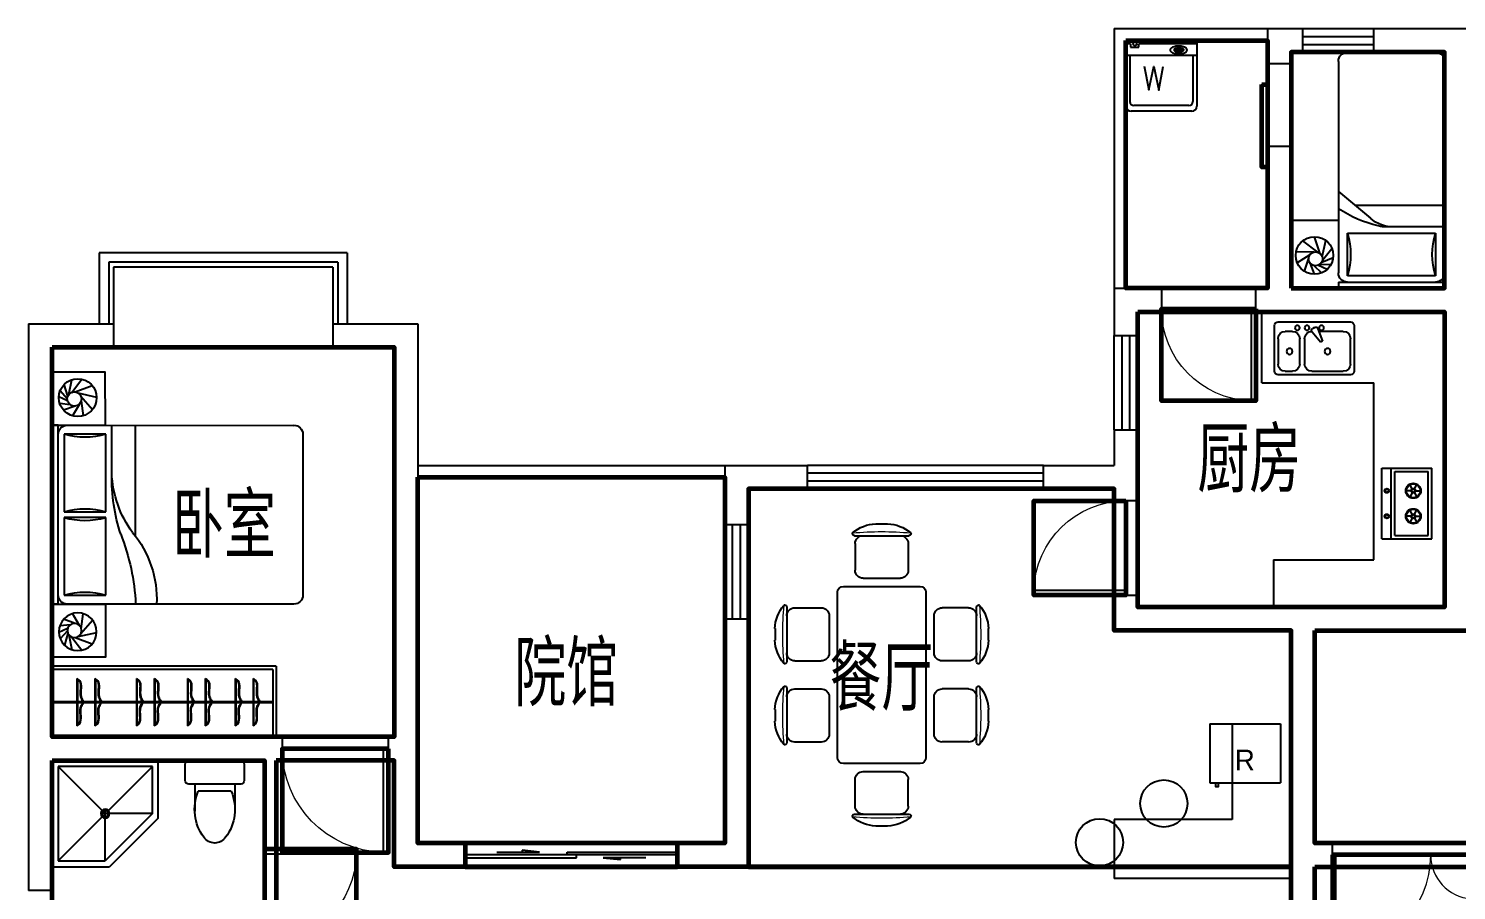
# Model space of a CAD drawing. Extents: x -634437 to -602837, y -712943 to -698043.
# Drawn here: x -633037 to -620937, y -705343 to -698043 of the extents above; entities that cross this region are included whole.
import ezdxf

# ---------------------------------------------------------------- set-up
doc = ezdxf.new("R2010")
doc.units = 0
doc.header["$LTSCALE"] = 1000
doc.header["$MEASUREMENT"] = 0
doc.layers.get('0').update_dxf_attribs({"linetype": 'CONTINUOUS'})
for name, color, linetype in [('F', 8, 'CONTINUOUS'), ('FURNITURE', 8, 'CONTINUOUS'), ('Furniture(家具)', 8, 'CONTINUOUS'), ('TOTHER', 223, 'CONTINUOUS'), ('WALL', 2, 'CONTINUOUS'), ('WINDOW', 4, 'CONTINUOUS'), ('房间名称', 7, 'CONTINUOUS')]:
    doc.layers.add(name, color=color, linetype=linetype)
for name, color, linetype, lineweight in [('GT_卧室', 1, 'CONTINUOUS', 60), ('GT_卫生间', 5, 'CONTINUOUS', 60), ('GT_厨房', 4, 'CONTINUOUS', 60), ('GT_花园', 74, 'CONTINUOUS', 60), ('GT_过道', 30, 'CONTINUOUS', 60), ('GT_门', 3, 'CONTINUOUS', 60), ('GT_阳台', 6, 'CONTINUOUS', 60), ('GT_餐厅', 3, 'CONTINUOUS', 60)]:
    doc.layers.add(name, color=color, linetype=linetype, lineweight=lineweight)
doc.styles.add('_HZTXT', font='txt.shx', dxfattribs={"width": 0.8, "bigfont": 'HZTXT.shx'})
doc.styles.add('rms', font='zsdz-s.shx', dxfattribs={"width": 0.7})

# ---------------------------------------------------------------- blocks, each defined once
blk = doc.blocks.new('$DorLib2D$00000025')
at = {"const_width": 0.02}
for points in [[(0.481, -0.001), (0.481, 0.691)], [(-0.481, 0.001), (-0.481, 0.308)]]:
    blk.add_lwpolyline(points, dxfattribs=at)
at = {"lineweight": 13}
for centre, radius, start, end in [((0.505, -0.002), 0.699, 91.9397, 179.7238), ((-0.501, 0.003), 0.307, 359.7899, 85.7508)]:
    blk.add_arc(centre, radius, start, end, dxfattribs=at)
blk = doc.blocks.new('$DorLib2D$00000001')
for p, q in [((0.45, 0.975), (0.5, 0.975)), ((0.45, 0), (0.45, 0.975)), ((0.5, 0), (0.5, 0.975)), ((0.5, 0), (0.45, 0))]:
    blk.add_line(p, q)
at = {"lineweight": 13}
blk.add_arc((0.475, 0), 0.975, 91.4693, 180, dxfattribs=at)
blk = doc.blocks.new('$DorLib2D$00000131')
at = {"color": 0, "linetype": 'Continuous'}
for p, q in [((0.15, 0.125), (0.2319, 0.1973)), ((0.2319, 0.1973), (0.2319, 0.125)), ((-0.5, 0.125), (-0.5, 0)), ((0.0192, 0.125), (-0.5, 0.125)), ((0.0192, 0), (0.0192, 0.125)), ((0.35, 0.125), (0.15, 0.125)), ((-0.5, 0), (0.0192, 0)), ((-0.024, 0), (0.5, 0)), ((-0.024, -0.125), (-0.024, 0)), ((0.5, 0), (0.5, -0.125)), ((-0.35, -0.125), (-0.15, -0.125)), ((-0.2319, -0.1973), (-0.2319, -0.125)), ((-0.15, -0.125), (-0.2319, -0.1973)), ((0.5, -0.125), (-0.024, -0.125))]:
    blk.add_line(p, q, dxfattribs=at)
blk = doc.blocks.new('A$C3A8147D1')
at = {"layer": 'TOTHER'}
for p, q in [((0, 600), (424, 600)), ((0, 0), (0, 600)), ((80, 0), (80, 600)), ((110, 570), (394, 570)), ((110, 30), (110, 570)), ((394, 30), (394, 570)), ((424, 0), (424, 600)), ((249, 408), (196, 408)), ((258, 424), (232, 470)), ((258, 391), (232, 345)), ((277, 424), (304, 470)), ((277, 391), (304, 345)), ((287, 408), (340, 408)), ((258, 209), (232, 255)), ((277, 209), (304, 255)), ((249, 192), (196, 192)), ((258, 176), (232, 130)), ((277, 176), (304, 130)), ((287, 192), (340, 192)), ((110, 30), (394, 30)), ((0, 0), (424, 0))]:
    blk.add_line(p, q, dxfattribs=at)
for centre, radius in [((44, 408), 18.8), ((44, 408), 13.8), ((268, 408), 63.8), ((268, 408), 58.8), ((268, 408), 18.8), ((268, 408), 13.8), ((268, 192), 63.8), ((268, 192), 58.8), ((44, 192), 18.8), ((44, 192), 13.8), ((268, 192), 18.8), ((268, 192), 13.8)]:
    blk.add_circle(centre, radius, dxfattribs=at)
blk = doc.blocks.new('A$C0B42038F')
at = {"layer": 'TOTHER', "extrusion": (0, 0, -1)}
for p, q in [((0, 31), (0, 644)), ((31, 675), (419, 675)), ((307, 644), (92, 644)), ((450, 644), (450, 31)), ((31, 583), (31, 522)), ((368, 522), (368, 583)), ((92, 460), (307, 460)), ((307, 419), (92, 419)), ((31, 358), (31, 92)), ((277, 285), (363, 355)), ((287, 267), (277, 285)), ((391, 306), (287, 267)), ((368, 92), (368, 298)), ((402, 335), (393, 350)), ((92, 31), (307, 31)), ((419, 0), (31, 0))]:
    blk.add_line(p, q, dxfattribs=at)
for centre, radius in [((-199, 547), 25.6), ((-399, 481), 20.5), ((-399, 399), 20.5), ((-199, 225), 25.6), ((-399, 276), 20.5)]:
    blk.add_circle(centre, radius, dxfattribs=at)
for centre, radius, start, end in [((-31, 644), 30.7, 0, 90), ((-92, 583), 61.4, 0, 90), ((-307, 583), 61.4, 90, 180), ((-419, 644), 30.7, 90, 180), ((-92, 522), 61.4, 270, 0), ((-307, 522), 61.4, 180, 270), ((-92, 358), 61.4, 0, 90), ((-307, 358), 61.4, 90, 180), ((-376, 340), 20.5, 50.5377, 150), ((-384, 325), 20.5, 150, 249.4623), ((-31, 31), 30.7, 270, 0), ((-92, 92), 61.4, 270, 0), ((-307, 92), 61.4, 180, 270), ((-419, 31), 30.7, 180, 270)]:
    blk.add_arc(centre, radius, start, end, dxfattribs=at)
blk = doc.blocks.new('冰箱')
for p, q in [((0, 0), (600, 0)), ((0, 0), (0, -500)), ((600, 0), (600, -500)), ((0, -500), (600, -500))]:
    blk.add_line(p, q)
blk.add_lwpolyline([(50, -500), (50, -530), (75, -530), (75, -500)])
at = {"linetype": 'ByBlock', "style": 'rms'}
blk.add_text('R', height=175, rotation=0, dxfattribs=at).set_placement((213, -393))
blk = doc.blocks.new('t55')
at = {"layer": 'TOTHER'}
for p, q in [((1217293, 680142), (1217293, 680002)), ((1217763, 680172), (1217323, 680172)), ((1217793, 680002), (1217793, 680142)), ((1217323, 679972), (1217763, 679972)), ((1217373, 679972), (1217373, 679742)), ((1217403, 679912), (1217682, 679912)), ((1217712, 679972), (1217712, 679742))]:
    blk.add_line(p, q, dxfattribs=at)
for centre, radius, start, end in [((1217323, 680142), 30, 89.9999, 179.9999), ((1217763, 680142), 30, 359.9999, 89.9999), ((1217323, 680002), 30, 179.9999, 269.9999), ((1217770, 679759), 398, 157.4503, 216.638), ((1217315, 679759), 398, 323.3617, 22.5494), ((1217763, 680002), 30, 269.9999, 359.9999), ((1217543, 679583), 110, 213.4507, 326.549)]:
    blk.add_arc(centre, radius, start, end, dxfattribs=at)
blk = doc.blocks.new('$plan$00002156')
for p, q in [((-450, 450, 0), (450, 450, 0)), ((-450, -450, 0), (-450, 450, 0)), ((-400, 400, 0), (400, 400, 0)), ((-400, 400, 0), (-26.2175, 26.2175, 0)), ((-400, -400, 0), (-400, 400, 0)), ((26.4075, 26.41, 0), (400, 400, 0)), ((400, 400, 0), (400, 0, 0)), ((450, 450, 0), (450, -37.5, 0)), ((0, 0, 0), (-25, 0, 0)), ((0, 0, 0), (0, 25, 0)), ((25, 0, 0), (0, 0, 0)), ((0, -25, 0), (0, 0, 0)), ((0, -400, 0), (400, 0, 0)), ((400, 0, 0), (37.5, 0, 0)), ((-400, -400, 0), (-26.5225, -26.5225, 0)), ((0, -400, 0), (0, -37.5, 0)), ((37.5, -450, 0), (450, -37.5, 0)), ((37.5, -450, 0), (-450, -450, 0)), ((0, -400, 0), (-400, -400, 0))]:
    blk.add_line(p, q)
for radius in [37.5, 25]:
    blk.add_circle((0, 0, 0), radius)
blk = doc.blocks.new('餐桌2')
for p, q in [((-50, 529), (50, 529)), ((-230, 429), (230, 429)), ((-225, 362), (-225, 136)), ((225, 362), (225, 136)), ((325, 0), (-325, 0)), ((-158, 69), (158, 69)), ((-375, -50), (-375, -1450)), ((375, -1450), (375, -50)), ((-804, -637), (-804, -177)), ((-737, -182), (-512, -182)), ((737, -182), (512, -182)), ((804, -177), (804, -637)), ((-904, -456), (-904, -357)), ((-444, -564), (-444, -249)), ((444, -249), (444, -564)), ((904, -357), (904, -456)), ((-737, -632), (-512, -632)), ((737, -632), (512, -632)), ((-804, -1323), (-804, -863)), ((-737, -868), (-512, -868)), ((-444, -1251), (-444, -936)), ((444, -936), (444, -1251)), ((737, -868), (512, -868)), ((804, -863), (804, -1323)), ((-904, -1143), (-904, -1044)), ((904, -1044), (904, -1143)), ((-737, -1318), (-512, -1318)), ((737, -1318), (512, -1318)), ((-325, -1500), (325, -1500)), ((-158, -1569), (158, -1569)), ((-225, -1862), (-225, -1636)), ((225, -1862), (225, -1636)), ((-230, -1929), (230, -1929)), ((-50, -2029), (50, -2029))]:
    blk.add_line(p, q)
for centre, radius, start, end in [((-40, 214), 316, 91.7651, 130.7265), ((40, 214), 316, 49.2735, 88.2349), ((-239, 445), 10, 130.7265, 202.67), ((-230, 449), 20, 202.67, 270), ((-158, 362), 67.5, 90, 180), ((158, 362), 67.5, 0, 90), ((230, 449), 20, 270, 337.33), ((239, 445), 10, 337.33, 49.2735), ((-158, 136), 67.5, 180, 270), ((158, 136), 67.5, 270, 0), ((-325, -50), 50, 90, 180), ((325, -50), 50, 0, 90), ((-589, -367), 316, 139.2735, 178.2349), ((-820, -167), 10, 67.33, 139.2735), ((-824, -177), 20, 0, 67.33), ((-737, -249), 67.5, 90, 180), ((-512, -249), 67.5, 0, 90), ((512, -249), 67.5, 90, 180), ((737, -249), 67.5, 0, 90), ((824, -177), 20, 112.67, 180), ((820, -167), 10, 40.7265, 112.67), ((589, -367), 316, 1.7651, 40.7265), ((-589, -446), 316, 181.7651, 220.7265), ((589, -446), 316, 319.2735, 358.2349), ((-737, -564), 67.5, 180, 270), ((-512, -564), 67.5, 270, 0), ((512, -564), 67.5, 180, 270), ((737, -564), 67.5, 270, 0), ((-820, -646), 10, 220.7265, 292.67), ((-824, -637), 20, 292.67, 0), ((824, -637), 20, 180, 247.33), ((820, -646), 10, 247.33, 319.2735), ((-820, -854), 10, 67.33, 139.2735), ((-824, -863), 20, 0, 67.33), ((824, -863), 20, 112.67, 180), ((820, -854), 10, 40.7265, 112.67), ((-589, -1054), 316, 139.2735, 178.2349), ((-737, -936), 67.5, 90, 180), ((-512, -936), 67.5, 0, 90), ((512, -936), 67.5, 90, 180), ((737, -936), 67.5, 0, 90), ((589, -1054), 316, 1.7651, 40.7265), ((-589, -1133), 316, 181.7651, 220.7265), ((589, -1133), 316, 319.2735, 358.2349), ((-824, -1323), 20, 292.67, 0), ((-737, -1251), 67.5, 180, 270), ((-512, -1251), 67.5, 270, 0), ((512, -1251), 67.5, 180, 270), ((737, -1251), 67.5, 270, 0), ((824, -1323), 20, 180, 247.33), ((-820, -1333), 10, 220.7265, 292.67), ((-325, -1450), 50, 180, 270), ((325, -1450), 50, 270, 0), ((820, -1333), 10, 247.33, 319.2735), ((-158, -1636), 67.5, 90, 180), ((158, -1636), 67.5, 0, 90), ((-230, -1949), 20, 90, 157.33), ((-158, -1862), 67.5, 180, 270), ((158, -1862), 67.5, 270, 0), ((230, -1949), 20, 22.67, 90), ((-239, -1945), 10, 157.33, 229.2735), ((-40, -1714), 316, 229.2735, 268.2349), ((40, -1714), 316, 271.7651, 310.7265), ((239, -1945), 10, 310.7265, 22.67)]:
    blk.add_arc(centre, radius, start, end)
at = {"lineweight": 13}
for centre, start, end in [((0, -2249), 84.8023, 95.1977), ((1874, -407), 174.8023, 185.1977), ((-1874, -407), 354.8023, 5.1977), ((1874, -1093), 174.8023, 185.1977), ((-1874, -1093), 354.8023, 5.1977), ((0, 749), 264.8023, 275.1977)]:
    blk.add_arc(centre, 2713, start, end, dxfattribs=at)
blk = doc.blocks.new('*U28')
for p, q in [((301, 0), (-299, 0)), ((-299, -557), (-299, 0)), ((301, 0), (301, -557)), ((-262, -31), (-299, -31)), ((-262, -30), (-262, -57)), ((-262, -57), (-190, -57)), ((-190, -57), (-190, -30)), ((301, -31), (-190, -31)), ((108, -75), (108, -86)), ((117, -84), (117, -98)), ((173, -84), (117, -84)), ((117, -98), (173, -98)), ((173, -98), (173, -84)), ((188, -76), (188, -86)), ((-299, -126), (301, -126)), ((-267, -125), (-267, -518)), ((268, -125), (268, -518)), ((257, -600), (-256, -600)), ((233, -552), (-232, -552))]:
    blk.add_line(p, q)
for points in [[(74, -82, 0.185158), (78, -93, 0.102042), (95, -105, 0.060862), (116, -112, 0.047173), (146, -115, 0.047173), (175, -112, 0.060862), (197, -105, 0.102042), (214, -93, 0.185158), (218, -82, 0.185158), (214, -71, 0.102042), (197, -58, 0.060862), (175, -51, 0.047173), (146, -49, 0.047173), (116, -51, 0.060862), (95, -58, 0.102042), (78, -71, 0.185158), (74, -82, 0.185158)], [(188, -76, 0.259034), (186, -73, 0.076276), (176, -69, 0.036515), (164, -67, 0.026615), (148, -66, 0.026615), (131, -67, 0.036515), (120, -69, 0.076276), (110, -73, 0.259034), (108, -76, 0.078462), (108, -77, 0.056762)], [(188, -86, 0.259034), (186, -83, 0.076276), (176, -78, 0.036515), (164, -76, 0.026615), (148, -75, 0.026615), (131, -76, 0.036515), (120, -78, 0.076276), (110, -83, 0.259034), (108, -86, 0.259034), (110, -88, 0.056762), (117, -92, 0.036515)], [(173, -93, 0.008736), (176, -93, 0.076276), (186, -88, 0.259034), (188, -86, 0.259034)]]:
    blk.add_lwpolyline(points, format="xyb")
blk.add_lwpolyline([(-146, -219), (-105, -418), (-64, -221), (-22, -421), (16, -221)])
blk.add_circle((-224, -30), 15.2)
for centre, radius, start, end in [((-256, -557), 43.4, 180, 270), ((-232, -518), 34.7, 180, 270), ((233, -518), 34.7, 270, 0), ((257, -557), 43.4, 270, 0)]:
    blk.add_arc(centre, radius, start, end)
blk = doc.blocks.new('M_C5')
for p, q in [((-60, 63), (-50, 152)), ((-28, 86), (7, 160)), ((-9, 88), (59, 149)), ((-54, -14), (-154, 45)), ((-71, 21), (-106, 120)), ((12, 83), (112, 114)), ((26, 75), (152, 50)), ((42, 53), (156, -35)), ((48, 21), (102, -123)), ((-26, -30), (-153, -47)), ((14, -26), (-99, -126)), ((41, -2), (5, -160))]:
    blk.add_line(p, q)
for centre, radius in [((0, 0), 160), ((-11, 28), 60)]:
    blk.add_circle(centre, radius)
at = {"width": 0.8, "flags": 9}
for tag in ['XSIZE', 'YSIZE']:
    blk.add_attdef(tag, (0, 0), '', height=0.5, dxfattribs=at)
blk = doc.blocks.new('A$C5AB8049F')
for p, q in [((1964, 2125), (450, 2124)), ((450, 2074), (450, 2124)), ((1964, 2074), (450, 2074)), ((1964, 2074), (1964, 2125)), ((450, 1998), (451, 76)), ((526, 2023), (1182, 2023)), ((526, 1670), (526, 2023)), ((1182, 2023), (1182, 1670)), ((1232, 2023), (1889, 2024)), ((1232, 1670), (1232, 2023)), ((1889, 2024), (1889, 1670)), ((1965, 76), (1964, 1998)), ((867, 1620), (450, 1619)), ((1182, 1670), (526, 1670)), ((1889, 1670), (1232, 1670)), ((1384, 1418), (450, 1418)), ((526, 0), (1889, 0))]:
    blk.add_line(p, q)
for points in [[(450, 2124), (450, 1674), (0, 1674), (0, 2124)], [(1965, 2124), (1965, 1674), (2415, 1674), (2415, 2124)]]:
    blk.add_lwpolyline(points, close=True)
for centre, radius, start, end in [((526, 1998), 75.7, 90.0165, 180.0165), ((1889, 1998), 75.7, 0.0165, 90.0165), ((-80, 1846), 631, 343.7563, 16.2767), ((1788, 1847), 631, 163.7563, 196.2767), ((627, 1847), 631, 343.7563, 16.2767), ((2494, 1847), 631, 163.7563, 196.2767), ((813, 693), 928, 53.9762, 87.4767), ((888, 36), 1584, 72.2132, 90.7584), ((2049, 3273), 1857, 248.6096, 267.4005), ((1926, 2131), 892, 230.4704, 272.4493), ((526, 76), 75.7, 180.0165, 270.0165), ((1889, 76), 75.7, 270.0165, 0.0165)]:
    blk.add_arc(centre, radius, start, end)
at = {"extrusion": (0, 0, -1), "zscale": -1, "rotation": 359.983475791321}
blk.add_blockref('M_C5', (-216, 1908), dxfattribs=at)
at = {"rotation": 359.9834757913209}
blk.add_blockref('M_C5', (2199, 1908), dxfattribs=at)
blk = doc.blocks.new('A$C612B7823')
at = {"layer": 'FURNITURE', "color": 8}
for p, q in [((0, 152), (195, 152)), ((9, 157), (195, 157)), ((205, 157), (391, 157)), ((205, 152), (400, 152)), ((9, 5), (195, 5)), ((205, 5), (391, 5)), ((0, 0), (195, 0)), ((205, 0), (400, 0))]:
    blk.add_line(p, q, dxfattribs=at)
for points, knots in [([(0, 152), (5, 160), (37, 208), (130, 168), (182, 201), (195, 210)], [0, 0, 0, 0, 27.872489, 164.947438, 211.656479, 211.656479, 211.656479, 211.656479]), ([(9, 157), (10, 158), (10, 159), (13, 163), (16, 166), (19, 169), (20, 170), (22, 172), (24, 173), (28, 176), (31, 178), (38, 180), (41, 181), (48, 182), (52, 183), (60, 183), (64, 183), (76, 183), (83, 182), (99, 181), (107, 181), (122, 180), (130, 180), (141, 181), (144, 181), (149, 182), (151, 183), (155, 184), (157, 184), (159, 185), (161, 186), (165, 187), (168, 188), (177, 193), (183, 196), (191, 201), (193, 202), (195, 204)], [9.13022, 9.13022, 9.13022, 9.13022, 12.01384, 12.01384, 24.02768, 24.02768, 27.936178, 27.936178, 35.307873, 35.307873, 47.743214, 47.743214, 60.178555, 60.178555, 72.613896, 72.613896, 85.049237, 85.049237, 106.389948, 106.389948, 127.730658, 127.730658, 149.071368, 149.071368, 157.354435, 157.354435, 163.711331, 163.711331, 168.103919, 168.103919, 172.496506, 172.496506, 181.281681, 181.281681, 201.387953, 201.387953, 208.3547, 208.3547, 208.3547, 208.3547]), ([(400, 152), (395, 160), (363, 208), (270, 168), (218, 201), (205, 210)], [0, 0, 0, 0, 27.872489, 164.947438, 211.656479, 211.656479, 211.656479, 211.656479]), ([(391, 157), (390, 158), (390, 159), (387, 163), (384, 166), (381, 169), (380, 170), (378, 172), (376, 173), (372, 176), (369, 178), (362, 180), (359, 181), (352, 182), (348, 183), (340, 183), (336, 183), (324, 183), (317, 182), (301, 181), (293, 181), (278, 180), (270, 180), (259, 181), (256, 181), (251, 182), (249, 183), (245, 184), (243, 184), (241, 185), (239, 186), (235, 187), (232, 188), (223, 193), (217, 196), (209, 201), (207, 202), (205, 204)], [9.13022, 9.13022, 9.13022, 9.13022, 12.01384, 12.01384, 24.02768, 24.02768, 27.936178, 27.936178, 35.307873, 35.307873, 47.743214, 47.743214, 60.178555, 60.178555, 72.613896, 72.613896, 85.049237, 85.049237, 106.389948, 106.389948, 127.730658, 127.730658, 149.071368, 149.071368, 157.354435, 157.354435, 163.711331, 163.711331, 168.103919, 168.103919, 172.496506, 172.496506, 181.281681, 181.281681, 201.387953, 201.387953, 208.3547, 208.3547, 208.3547, 208.3547]), ([(0, 0), (5, 8), (37, 56), (130, 16), (182, 49), (195, 58)], [0, 0, 0, 0, 27.872489, 164.947438, 211.656479, 211.656479, 211.656479, 211.656479]), ([(9, 5), (10, 6), (10, 7), (13, 11), (16, 13), (19, 17), (20, 18), (22, 20), (24, 21), (28, 24), (31, 25), (38, 28), (41, 29), (48, 30), (52, 30), (60, 31), (64, 31), (76, 31), (83, 30), (99, 29), (107, 29), (122, 28), (130, 28), (141, 29), (144, 29), (149, 30), (151, 31), (155, 31), (157, 32), (159, 33), (161, 33), (165, 35), (168, 36), (177, 40), (183, 44), (191, 49), (193, 50), (195, 52)], [9.13022, 9.13022, 9.13022, 9.13022, 12.01384, 12.01384, 24.02768, 24.02768, 27.936178, 27.936178, 35.307873, 35.307873, 47.743214, 47.743214, 60.178555, 60.178555, 72.613896, 72.613896, 85.049237, 85.049237, 106.389948, 106.389948, 127.730658, 127.730658, 149.071368, 149.071368, 157.354435, 157.354435, 163.711331, 163.711331, 168.103919, 168.103919, 172.496506, 172.496506, 181.281681, 181.281681, 201.387953, 201.387953, 208.3547, 208.3547, 208.3547, 208.3547]), ([(400, 0), (395, 8), (363, 56), (270, 16), (218, 49), (205, 58)], [0, 0, 0, 0, 27.872489, 164.947438, 211.656479, 211.656479, 211.656479, 211.656479]), ([(391, 5), (390, 6), (390, 7), (387, 11), (384, 13), (381, 17), (380, 18), (378, 20), (376, 21), (372, 24), (369, 25), (362, 28), (359, 29), (352, 30), (348, 30), (340, 31), (336, 31), (324, 31), (317, 30), (301, 29), (293, 29), (278, 28), (270, 28), (259, 29), (256, 29), (251, 30), (249, 31), (245, 31), (243, 32), (241, 33), (239, 33), (235, 35), (232, 36), (223, 40), (217, 44), (209, 49), (207, 50), (205, 52)], [9.13022, 9.13022, 9.13022, 9.13022, 12.01384, 12.01384, 24.02768, 24.02768, 27.936178, 27.936178, 35.307873, 35.307873, 47.743214, 47.743214, 60.178555, 60.178555, 72.613896, 72.613896, 85.049237, 85.049237, 106.389948, 106.389948, 127.730658, 127.730658, 149.071368, 149.071368, 157.354435, 157.354435, 163.711331, 163.711331, 168.103919, 168.103919, 172.496506, 172.496506, 181.281681, 181.281681, 201.387953, 201.387953, 208.3547, 208.3547, 208.3547, 208.3547])]:
    blk.add_open_spline(points, degree=3, knots=knots, dxfattribs=at)
blk = doc.blocks.new('A$C574D23D0')
at = {"layer": 'FURNITURE'}
for p, q in [((1870, 18), (1870, 588)), ((1900, -12), (1900, 588)), ((0, 298), (1870, 298)), ((0, 288), (1870, 288)), ((1870, 18), (0, 18)), ((1900, -12), (0, -12))]:
    blk.add_line(p, q, dxfattribs=at)
at = {"layer": 'FURNITURE', "xscale": -1, "rotation": 270}
for p in [(210, 93), (714, 93), (1146, 93), (1551, 93)]:
    blk.add_blockref('A$C612B7823', p, dxfattribs=at)
blk = doc.blocks.new('A$C723222DE')
at = {"layer": 'FURNITURE'}
for p, q in [((188, 186), (60, 283)), ((208, 174), (158, 317)), ((224, 146), (255, 285)), ((153, 188), (3, 191)), ((119, 164), (13, 97)), ((109, 135), (71, 27)), ((221, 103), (316, 143)), ((226, 118), (306, 217)), ((118, 97), (155, 0)), ((153, 73), (218, 11)), ((192, 76), (266, 42)), ((208, 86), (298, 83))]:
    blk.add_line(p, q, dxfattribs=at)
for centre, radius in [((159, 159), 159), ((168, 130), 59.4)]:
    blk.add_circle(centre, radius, dxfattribs=at)
blk = doc.blocks.new('$plan$00000310')
at = {"color": 0, "linetype": 'ByBlock'}
for p, q in [((-1922, 900), (-130, 900)), ((-821, 900), (-593, 629)), ((-52, 900), (-52, 0)), ((-52, 900), (0, 900)), ((0, 900), (0, 0)), ((-2000, 78), (-2000, 822)), ((-701, 0), (-701, 757)), ((-467, 822), (-467, 78)), ((-104, 822), (-467, 822)), ((-104, 78), (-104, 822)), ((-519, 0), (-519, 490)), ((-130, 0), (-1922, 0)), ((-467, 78), (-104, 78)), ((-52, 0), (0, 0))]:
    blk.add_line(p, q, dxfattribs=at)
for centre, radius, start, end in [((-1922, 822), 77.9, 90, 180), ((-1556, 317), 1057, 13.3928, 33.4501), ((-130, 822), 77.9, 0, 90), ((-286, 1445), 649, 253.7398, 286.2602), ((-831, 428), 312, 0, 40.1059), ((-831, 490), 312, 0, 13.3928), ((-1922, 78), 77.9, 180, 270), ((-286, -545), 649, 73.7398, 106.2602), ((-130, 78), 77.9, 270, 0)]:
    blk.add_arc(centre, radius, start, end, dxfattribs=at)

msp = doc.modelspace()

# ---------------------------------------------------------------- linework, layer by layer
at = {"layer": 'F'}
for p, q in [((-621937, -699669), (-622337, -699669)), ((-622587, -701043), (-622587, -700443)), ((-622587, -701043), (-621637, -701043)), ((-621637, -702543), (-621637, -701043)), ((-622487, -702543), (-621637, -702543)), ((-622487, -702543), (-622487, -702943)), ((-622837, -703933), (-622837, -704743)), ((-622837, -704743), (-623837, -704743)), ((-623837, -704743), (-623837, -705243)), ((-622337, -705243), (-623837, -705243))]:
    msp.add_line(p, q, dxfattribs=at)
for centre in [(-623416, -704607), (-623961, -704936)]:
    msp.add_circle(centre, 200, dxfattribs=at)
at = {"layer": 'GT_卧室'}
for points in [[(-622337, -700243), (-621037, -700243), (-621037, -698243), (-622337, -698243), (-622337, -700243)], [(-632837, -700743), (-629937, -700743), (-629937, -704043), (-632837, -704043), (-632837, -700743)]]:
    msp.add_lwpolyline(points, dxfattribs=at)
at = {"layer": 'GT_卫生间'}
msp.add_lwpolyline([(-632837, -704243), (-631037, -704243), (-631037, -706243), (-632837, -706243), (-632837, -704243)], dxfattribs=at)
at = {"layer": 'GT_厨房'}
msp.add_lwpolyline([(-623637, -700443), (-621037, -700443), (-621037, -702943), (-623637, -702943), (-623637, -700443)], dxfattribs=at)
at = {"layer": 'GT_花园'}
for points in [[(-629737, -701843), (-627137, -701843), (-627137, -704943), (-629737, -704943), (-629737, -701843)], [(-622137, -705143), (-620637, -705143), (-620604, -707443), (-618737, -707443), (-618737, -711743), (-622137, -711743), (-622137, -705143)]]:
    msp.add_lwpolyline(points, dxfattribs=at)
at = {"layer": 'GT_过道'}
for points in [[(-622137, -703143), (-615137, -703143), (-615137, -704943), (-622137, -704943), (-622137, -703143)], [(-630937, -704243), (-630937, -706243), (-622337, -706243), (-622337, -705143), (-629937, -705143), (-629937, -704243), (-630937, -704243)]]:
    msp.add_lwpolyline(points, dxfattribs=at)
at = {"layer": 'GT_门'}
for points in [[(-622587, -698518), (-622537, -698518), (-622537, -699218), (-622587, -699218), (-622587, -698518)], [(-622637, -700416), (-622637, -701196), (-623437, -701196), (-623437, -700416), (-622637, -700416)], [(-623737, -702043), (-623737, -702843), (-624517, -702843), (-624517, -702043), (-623737, -702043)], [(-629987, -704143), (-630887, -704143), (-630887, -705021), (-629987, -705021), (-629987, -704143)], [(-629337, -704943), (-629337, -705143), (-627537, -705143), (-627537, -704943), (-629337, -704943)], [(-631037, -704993), (-631037, -705793), (-630257, -705793), (-630257, -704993), (-631037, -704993)], [(-621987, -705043), (-621987, -705872), (-620787, -705872), (-620787, -705043), (-621987, -705043)]]:
    msp.add_lwpolyline(points, dxfattribs=at)
at = {"layer": 'GT_阳台'}
msp.add_lwpolyline([(-623737, -698143), (-622537, -698143), (-622537, -700243), (-623737, -700243), (-623737, -698143)], dxfattribs=at)
at = {"layer": 'GT_餐厅'}
msp.add_lwpolyline([(-626937, -705143), (-622337, -705143), (-622337, -703143), (-623837, -703143), (-623837, -701943), (-626937, -701943), (-626937, -705143)], dxfattribs=at)
at = {"layer": 'WALL'}
for p, q in [((-622537, -698043), (-622537, -698343)), ((-622537, -698043), (-622237, -698043)), ((-622237, -698243), (-622237, -698043)), ((-621637, -698043), (-620837, -698043)), ((-621637, -698243), (-621637, -698043)), ((-622337, -698243), (-622337, -698343)), ((-622337, -698243), (-622237, -698243)), ((-621637, -698243), (-621037, -698243)), ((-621037, -698243), (-621037, -700243)), ((-622337, -698343), (-622537, -698343)), ((-622537, -699043), (-622537, -700243)), ((-622337, -699043), (-622537, -699043)), ((-622337, -699043), (-622337, -700243)), ((-623837, -700243), (-623837, -700643)), ((-623837, -700243), (-623437, -700243)), ((-623437, -700243), (-623437, -700443)), ((-622637, -700243), (-622537, -700243)), ((-622637, -700443), (-622637, -700243)), ((-622337, -700243), (-621037, -700243)), ((-623637, -700443), (-623637, -700643)), ((-623637, -700443), (-623437, -700443)), ((-622637, -700443), (-621037, -700443)), ((-621037, -700443), (-621037, -702943)), ((-633037, -700543), (-633037, -705343)), ((-633037, -700543), (-632317, -700543)), ((-632317, -700543), (-632317, -700743)), ((-630457, -700543), (-630457, -700743)), ((-630457, -700543), (-629737, -700543)), ((-629737, -700543), (-629737, -704943)), ((-623837, -700643), (-623637, -700643)), ((-632837, -700743), (-632837, -704043)), ((-632837, -700743), (-632317, -700743)), ((-630457, -700743), (-629937, -700743)), ((-629937, -700743), (-629937, -704043)), ((-623837, -701443), (-623837, -701743)), ((-623837, -701443), (-623637, -701443)), ((-623637, -701443), (-623637, -702043)), ((-627137, -701743), (-627137, -702243)), ((-627137, -701743), (-626437, -701743)), ((-626437, -701943), (-626437, -701743)), ((-624437, -701743), (-623837, -701743)), ((-624437, -701943), (-624437, -701743)), ((-626937, -701943), (-626937, -702243)), ((-626937, -701943), (-626437, -701943)), ((-624437, -701943), (-623837, -701943)), ((-623837, -701943), (-623837, -702043)), ((-623637, -702043), (-623837, -702043)), ((-627137, -702243), (-626937, -702243)), ((-623837, -702843), (-623837, -703143)), ((-623837, -702843), (-623637, -702843)), ((-623637, -702843), (-623637, -702943)), ((-623637, -702943), (-621037, -702943)), ((-627137, -703043), (-627137, -704943)), ((-627137, -703043), (-626937, -703043)), ((-626937, -703043), (-626937, -705143)), ((-623837, -703143), (-622337, -703143)), ((-622337, -703143), (-622337, -705443)), ((-622137, -703143), (-622137, -704943)), ((-622137, -703143), (-620837, -703143)), ((-632837, -704043), (-630937, -704043)), ((-630937, -704043), (-630887, -704043)), ((-630887, -704043), (-630887, -704243)), ((-629987, -704043), (-629937, -704043)), ((-629987, -704243), (-629987, -704043)), ((-632837, -704243), (-632837, -705343)), ((-632837, -704243), (-631037, -704243)), ((-631037, -704243), (-631037, -704993)), ((-630937, -704243), (-630937, -704993)), ((-630937, -704243), (-630887, -704243)), ((-629987, -704243), (-629937, -704243)), ((-629937, -704243), (-629937, -705143)), ((-629737, -704943), (-629337, -704943)), ((-629337, -704943), (-629337, -705143)), ((-627537, -704943), (-627137, -704943)), ((-627537, -704943), (-627537, -705143)), ((-622137, -704943), (-621987, -704943)), ((-621987, -705143), (-621987, -704943)), ((-631037, -704993), (-630937, -704993)), ((-629937, -705143), (-629337, -705143)), ((-627537, -705143), (-626937, -705143)), ((-622137, -705143), (-622137, -705443)), ((-622137, -705143), (-621987, -705143)), ((-632837, -705343), (-633037, -705343))]:
    msp.add_line(p, q, dxfattribs=at)
at = {"layer": 'WINDOW'}
for p, q in [((-623837, -698043), (-623837, -700243)), ((-623837, -698043), (-622537, -698043)), ((-622237, -698043), (-621637, -698043)), ((-623737, -698143), (-623737, -700243)), ((-623737, -698143), (-622537, -698143)), ((-622237, -698110), (-621637, -698110)), ((-622237, -698177), (-621637, -698177)), ((-622237, -698243), (-621637, -698243)), ((-622537, -698343), (-622537, -699043)), ((-632437, -699943), (-632437, -700543)), ((-630337, -699943), (-632437, -699943)), ((-630337, -699943), (-630337, -700543)), ((-632357, -700023), (-632357, -700543)), ((-630417, -700023), (-632357, -700023)), ((-632317, -700063), (-632317, -700543)), ((-630457, -700063), (-632317, -700063)), ((-630457, -700063), (-630457, -700543)), ((-630417, -700023), (-630417, -700543)), ((-622637, -700243), (-623437, -700243)), ((-623837, -701443), (-623837, -700643)), ((-623770, -701443), (-623770, -700643)), ((-623703, -701443), (-623703, -700643)), ((-623637, -701443), (-623637, -700643)), ((-632317, -700743), (-630457, -700743)), ((-629737, -701743), (-627137, -701743)), ((-624437, -701743), (-626437, -701743)), ((-629737, -701843), (-627137, -701843)), ((-624437, -701810), (-626437, -701810)), ((-624437, -701877), (-626437, -701877)), ((-624437, -701943), (-626437, -701943)), ((-623637, -702843), (-623637, -702043)), ((-627137, -703043), (-627137, -702243)), ((-627070, -703043), (-627070, -702243)), ((-627003, -703043), (-627003, -702243)), ((-626937, -703043), (-626937, -702243)), ((-627537, -704943), (-629337, -704943)), ((-631037, -705793), (-631037, -704993)), ((-620787, -705143), (-621987, -705143))]:
    msp.add_line(p, q, dxfattribs=at)
msp.add_lwpolyline([(-622537, -698518), (-622587, -698518), (-622587, -699218), (-622537, -699218), (-622537, -698518)], dxfattribs=at)

# ---------------------------------------------------------------- block references
at = {"color": 1}
msp.add_blockref('A$C723222DE', (-622298, -700124), dxfattribs=at)
at = {"color": 2, "xscale": -1, "rotation": 180}
msp.add_blockref('A$C574D23D0', (-632837, -703455), dxfattribs=at)
at = {"layer": 'F'}
msp.add_blockref('*U28', (-623437, -698143), dxfattribs=at)
at = {"layer": 'F', "yscale": -1, "rotation": 270}
msp.add_blockref('$plan$00000310', (-621037, -700243), dxfattribs=at)
at = {"layer": 'F', "xscale": -1}
for name, p, rotation in [('A$C5AB8049F', (-630712, -700953), 90.01653724891196), ('餐桌2', (-625807, -704268), 180)]:
    msp.add_blockref(name, p, dxfattribs=dict(at, rotation=rotation))
at = {"layer": 'Furniture(家具)'}
msp.add_blockref('冰箱', (-623027, -703933), dxfattribs=at)
at = {"layer": 'TOTHER', "rotation": 90}
msp.add_blockref('A$C0B42038F', (-621804, -700977), dxfattribs=at)
at = {"layer": 'TOTHER'}
msp.add_blockref('A$C3A8147D1', (-621570, -702366), dxfattribs=at)
at = {"layer": 'TOTHER', "extrusion": (0, 0, -1), "zscale": -1, "rotation": 270}
msp.add_blockref('$plan$00002156', (632387, -704693, 0), dxfattribs=at)
at = {"layer": 'TOTHER', "xscale": -1}
msp.add_blockref('t55', (586084, -1384415), dxfattribs=at)
at = {"layer": 'WINDOW'}
for name, p, xscale, yscale, zscale, rotation in [('$DorLib2D$00000001', (-623037, -700416), -800, 800, -800, 180), ('$DorLib2D$00000001', (-623737, -702443), -800, 800, -800, 90), ('$DorLib2D$00000001', (-630437, -704143), -900, 900, -900, 180), ('$DorLib2D$00000001', (-631037, -705393), -800, 800, -800, 270), ('$DorLib2D$00000131', (-628437, -705043), 1800, -200, 1800, 180), ('$DorLib2D$00000025', (-621387, -705043), 1200, 1200, 1200, 180)]:
    msp.add_blockref(name, p, dxfattribs=dict(at, xscale=xscale, yscale=yscale, zscale=zscale, rotation=rotation))

# ---------------------------------------------------------------- texts
at = {"layer": '房间名称', "style": '_HZTXT', "width": 0.8}
for s, p in [('厨房', (-623132, -701973)), ('卧室', (-631821, -702530)), ('院馆', (-628920, -703784)), ('餐厅', (-626250, -703824))]:
    msp.add_text(s, height=550, dxfattribs=at).set_placement(p)

doc.saveas('drawing.dxf')
